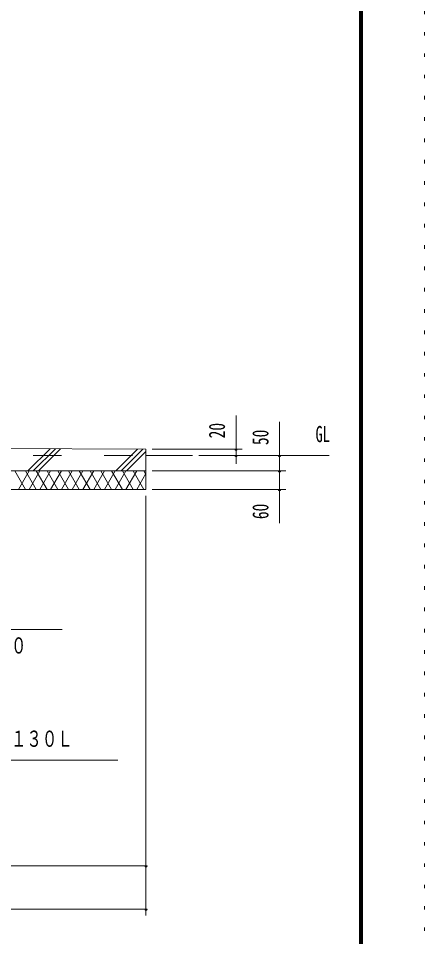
# Model space of a CAD drawing. Units: millimetres, scale not verified. Extents: x -31547 to 31550, y -14700 to 14700.
# Drawn here: x 26972 to 31550, y -3885 to 6454 of the extents above; entities that cross this region are included whole.
import ezdxf
from ezdxf.enums import TextEntityAlignment as Align

# ---------------------------------------------------------------- set-up
doc = ezdxf.new("R2010")
doc.units = ezdxf.units.MM
doc.header["$LTSCALE"] = 80
doc.linetypes.add('USER2', pattern=[10, 4, -6])
doc.linetypes.add('USER4', pattern=[3, 0.5, -2.5])
for name, color, linetype, lineweight in [('0-6_2-02BOLD', 7, 'Continuous', 18), ('0-7_2-12HIDDEN', 3, 'USER2', 18), ('0-A_2-52DIM', 3, 'Continuous', 18), ('0-B_2-62HATCH', 2, 'Continuous', 18), ('0-C_F-F1PAPER', 5, 'Continuous', 18), ('0-D_F-E_J_ADD', 5, 'USER4', 18)]:
    doc.layers.add(name, color=color, linetype=linetype, lineweight=lineweight)
doc.styles.add('ＭＳ ゴシック', font='')
doc.styles.get('ＭＳ ゴシック').set_extended_font_data('MS Gothic')

msp = doc.modelspace()

# ---------------------------------------------------------------- linework, layer by layer
at = {"layer": '0-6_2-02BOLD'}
for p, q in [((22108.26, 1634.25), (28409.84, 1602.9)), ((28409.84, 1602.9), (28409.84, 1147.9)), ((28409.84, 1532.9), (28934.84, 1532.9)), ((28409.84, 1357.9), (22108.27, 1357.9)), ((23999.84, 1147.9), (28409.84, 1147.9))]:
    msp.add_line(p, q, dxfattribs=at)
at = {"layer": '0-7_2-12HIDDEN'}
msp.add_line((14339.84, 1532.9), (28409.84, 1532.9), dxfattribs=at)
at = {"layer": '0-A_2-52DIM'}
for p, q in [((29424.84, 1438.97), (29424.84, 1980.9)), ((29914.84, 1910.9), (29914.84, 769.9)), ((28479.83, 1602.9), (29494.84, 1602.9)), ((29438.84, 1602.9), (29410.84, 1602.9)), ((29004.83, 1532.9), (30474.84, 1532.9)), ((29438.84, 1532.9), (29410.84, 1532.9)), ((29928.84, 1532.9), (29900.84, 1532.9)), ((28479.83, 1357.9), (29984.84, 1357.9)), ((29928.84, 1357.9), (29900.84, 1357.9)), ((28479.83, 1147.9), (29984.84, 1147.9)), ((29928.84, 1147.9), (29900.84, 1147.9)), ((28409.84, 1077.9), (28409.84, -3647.09)), ((25294.84, -1897.1), (28094.84, -1897.1)), ((28409.84, -3087.09), (14339.84, -3087.09)), ((28423.84, -3087.09), (28395.84, -3087.09)), ((14339.84, -3577.09), (28409.84, -3577.09)), ((28423.84, -3577.09), (28395.84, -3577.09))]:
    msp.add_line(p, q, dxfattribs=at)
msp.add_lwpolyline([(27464.84, -427.1), (25294.84, -427.1), (22201.79, 723.56)], dxfattribs=at)
for centre in [(29424.84, 1602.9), (29424.84, 1532.9), (29914.84, 1532.9), (29914.84, 1357.9), (29914.84, 1147.9), (28409.84, -3087.09), (28409.84, -3577.09)]:
    msp.add_arc(centre, 14, 180, 0, dxfattribs=at)
at = {"layer": '0-B_2-62HATCH'}
for p, q in [((27080.14, 1357.9), (27330.51, 1608.27)), ((27139.53, 1357.9), (27389.61, 1607.98)), ((27198.93, 1357.9), (27448.72, 1607.68)), ((28070.09, 1357.9), (28315.56, 1603.37)), ((28129.48, 1357.9), (28374.66, 1603.08)), ((28188.88, 1357.9), (28409.84, 1578.86)), ((27053.07, 1147.9), (26931.83, 1357.9)), ((26972.25, 1147.9), (27093.49, 1357.9)), ((27174.32, 1147.9), (27053.07, 1357.9)), ((27093.49, 1147.9), (27214.73, 1357.9)), ((27295.56, 1147.9), (27174.32, 1357.9)), ((27214.73, 1147.9), (27335.97, 1357.9)), ((27416.81, 1147.9), (27295.56, 1357.9)), ((27335.98, 1147.9), (27457.22, 1357.9)), ((27538.05, 1147.9), (27416.81, 1357.9)), ((27457.22, 1147.9), (27578.46, 1357.9)), ((27659.29, 1147.9), (27538.05, 1357.9)), ((27578.46, 1147.9), (27699.71, 1357.9)), ((27780.54, 1147.9), (27659.29, 1357.9)), ((27699.71, 1147.9), (27820.95, 1357.9)), ((27901.78, 1147.9), (27780.54, 1357.9)), ((27820.95, 1147.9), (27942.2, 1357.9)), ((28023.02, 1147.9), (27901.78, 1357.9)), ((27942.19, 1147.9), (28063.44, 1357.9)), ((28144.27, 1147.9), (28023.02, 1357.9)), ((28063.44, 1147.9), (28184.68, 1357.9)), ((28265.51, 1147.9), (28144.27, 1357.9)), ((28184.68, 1147.9), (28305.93, 1357.9)), ((28386.75, 1147.9), (28265.51, 1357.9)), ((28409.84, 1317.92), (28386.76, 1357.9)), ((28305.93, 1147.9), (28409.84, 1327.88))]:
    msp.add_line(p, q, dxfattribs=at)
at = {"layer": '0-C_F-F1PAPER'}
for p, q in [((30814.95, -13965), (30814.95, 14105)), ((30828.95, -13979), (30828.95, 14119)), ((30835.95, -13986), (30835.95, 14126)), ((30842.95, -13993), (30842.95, 14133)), ((30849.95, -14000), (30849.95, 14140))]:
    msp.add_line(p, q, dxfattribs=at)
for points in [[(-9326.55, -13996.5), (30846.45, -13996.5), (30846.45, 14136.5)], [(-9319.55, -13989.5), (30839.45, -13989.5), (30839.45, 14129.5)], [(-9312.55, -13982.5), (30832.45, -13982.5), (30832.45, 14122.5)], [(-9305.55, -13975.5), (30825.45, -13975.5), (30825.45, 14115.5)], [(-9302.05, -13972), (30821.95, -13972), (30821.95, 14112)], [(-9298.55, -13968.5), (30818.45, -13968.5), (30818.45, 14108.5)]]:
    msp.add_lwpolyline(points, dxfattribs=at)
at = {"layer": '0-D_F-E_J_ADD'}
msp.add_line((31549.95, 14700), (31549.95, -14700), dxfattribs=at)

# ---------------------------------------------------------------- texts
at = {"layer": '0-A_2-52DIM', "color": 7, "style": 'ＭＳ ゴシック', "width": 0.7}
for s, p in [('20', (29354.84, 1725.65)), ('50', (29844.84, 1649.5)), ('60', (29844.84, 815.94))]:
    msp.add_text(s, height=182.3, rotation=90, dxfattribs=at).set_placement(p, align=Align.BOTTOM_LEFT)
at = {"layer": '0-A_2-52DIM', "color": 7, "style": 'ＭＳ ゴシック'}
for s, width, p in [('GL', 0.65, (30320.84, 1627.77)), ('φ２１０\u3000深さ６５０', 0.7, (25364.84, -752.23)), ('かんざし：φ１３×１３０Ｌ', 0.7, (25364.84, -1802.23))]:
    msp.add_text(s, height=182.3, dxfattribs=dict(at, width=width)).set_placement(p, align=Align.BOTTOM_LEFT)

doc.saveas('drawing.dxf')
